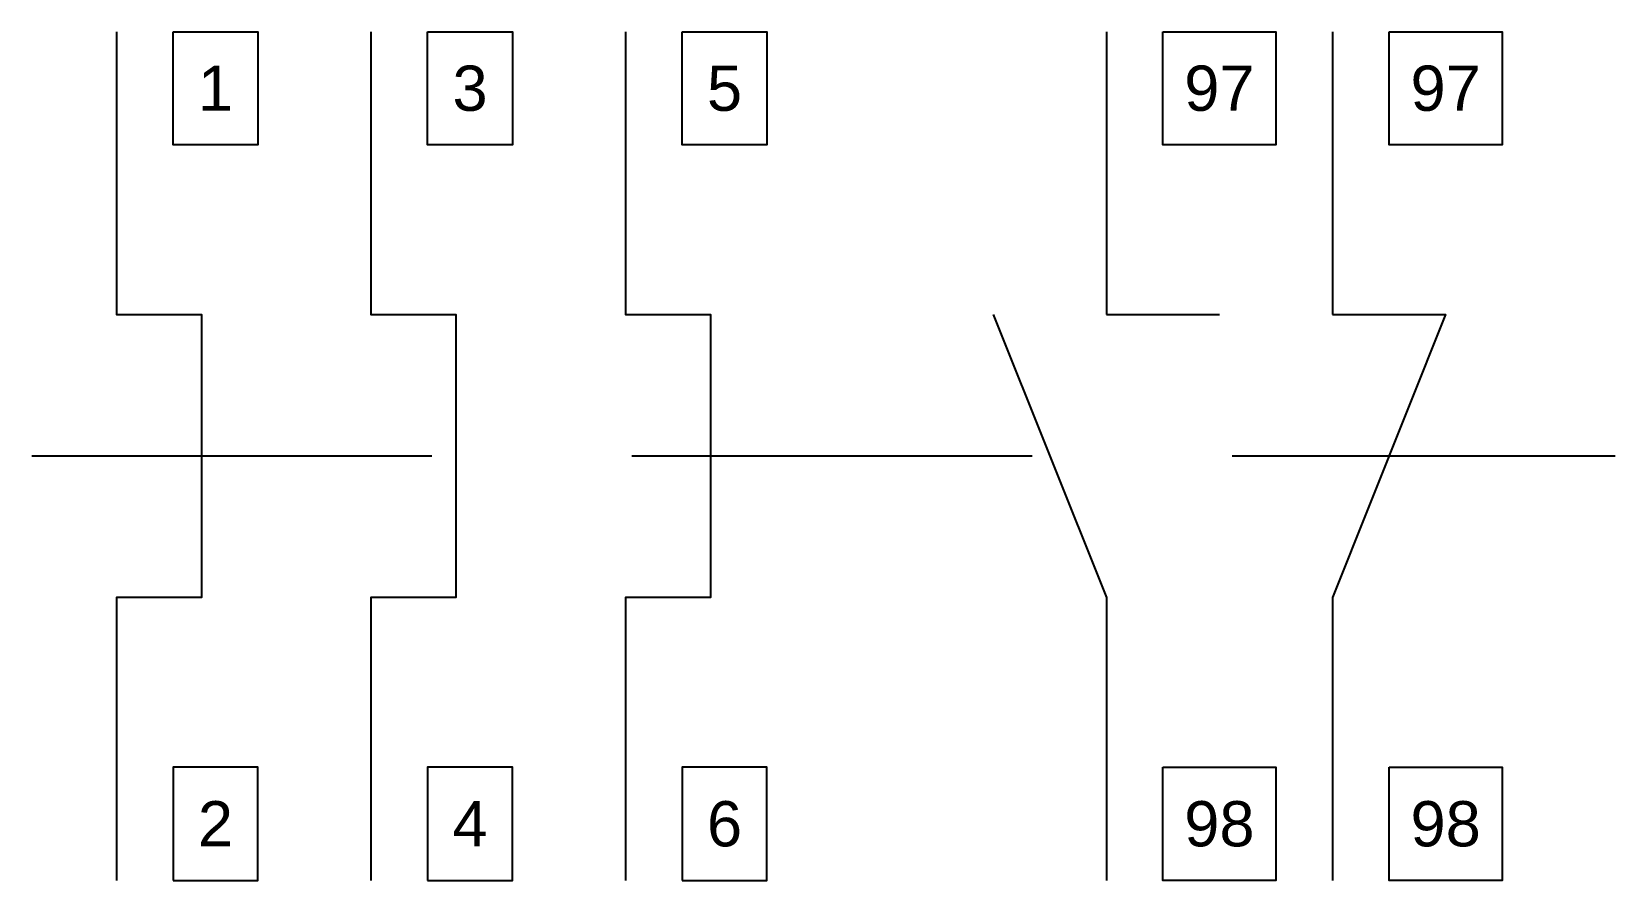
# Model space of a CAD drawing. Header units: centimetres. Extents: x -6233 to 67854, y 107 to 55669.
# Drawn here: x 3470 to 4727, y 2545 to 3218 of the extents above; entities that cross this region are included whole.
import ezdxf
from ezdxf.enums import TextEntityAlignment as Align

# ---------------------------------------------------------------- set-up
doc = ezdxf.new("R2010")
doc.units = ezdxf.units.CM
doc.header["$LTSCALE"] = 25.4
doc.linetypes.add('HIDDEN', pattern=[0.375, 0.25, -0.125])
doc.styles.get("Standard").update_dxf_attribs({"font": 'arial.ttf', "height": 25.4})

msp = doc.modelspace()

# ---------------------------------------------------------------- linework, layer by layer
at = {"ltscale": 50}
for p, q in [((4322.7, 3218.4), (4322.7, 2994.1)), ((4502.2, 3218.4), (4502.2, 2994.1)), ((4322.7, 2769.7), (4322.7, 2545.3)), ((4502.2, 2769.7), (4502.2, 2545.3))]:
    msp.add_line(p, q, dxfattribs=at)
at = {"linetype": 'HIDDEN', "ltscale": 50}
msp.add_line((3470.1, 2881.9), (4726.5, 2881.9), dxfattribs=at)
at = {"color": 1, "ltscale": 50}
for points in [[(3537.4, 3218.4), (3537.4, 2994.1), (3604.7, 2994.1), (3604.7, 2769.7), (3537.4, 2769.7), (3537.4, 2545.3)], [(3739.3, 3218.4), (3739.3, 2994.1), (3806.6, 2994.1), (3806.6, 2769.7), (3739.3, 2769.7), (3739.3, 2545.3)], [(3941.3, 3218.4), (3941.3, 2994.1), (4008.6, 2994.1), (4008.6, 2769.7), (3941.3, 2769.7), (3941.3, 2545.3)]]:
    msp.add_lwpolyline(points, dxfattribs=at)
at = {"ltscale": 50}
for points in [[(3582.3, 3218.4), (3649.6, 3218.4), (3649.6, 3128.7), (3582.3, 3128.7)], [(3784.2, 3218.4), (3851.5, 3218.4), (3851.5, 3128.7), (3784.2, 3128.7)], [(3986.1, 3218.4), (4053.4, 3218.4), (4053.4, 3128.7), (3986.1, 3128.7)], [(4367.5, 3218.4), (4457.3, 3218.4), (4457.3, 3128.7), (4367.5, 3128.7)], [(4547, 3218.4), (4636.8, 3218.4), (4636.8, 3128.7), (4547, 3128.7)], [(3582.3, 2545.3), (3649.6, 2545.3), (3649.6, 2635.1), (3582.3, 2635.1)], [(3784.2, 2545.3), (3851.5, 2545.3), (3851.5, 2635.1), (3784.2, 2635.1)], [(3986.1, 2545.3), (4053.4, 2545.3), (4053.4, 2635.1), (3986.1, 2635.1)], [(4367.5, 2635.1), (4457.3, 2635.1), (4457.3, 2545.3), (4367.5, 2545.3)], [(4547, 2635.1), (4636.8, 2635.1), (4636.8, 2545.3), (4547, 2545.3)]]:
    msp.add_lwpolyline(points, close=True, dxfattribs=at)
for points in [[(4232.9, 2994.1), (4322.7, 2769.7)], [(4322.7, 2994.1), (4412.4, 2994.1)], [(4502.2, 2994.1), (4591.9, 2994.1), (4502.2, 2769.7)]]:
    msp.add_lwpolyline(points, dxfattribs=at)

# ---------------------------------------------------------------- texts
at = {"ltscale": 500}
for s, p in [('1', (3615.9, 3173.6)), ('3', (3817.9, 3173.6)), ('5', (4019.8, 3173.6)), ('97', (4412.4, 3173.6)), ('97', (4591.9, 3173.6)), ('2', (3615.9, 2590.2)), ('4', (3817.9, 2590.2)), ('6', (4019.8, 2590.2)), ('98', (4412.4, 2590.2)), ('98', (4591.9, 2590.2))]:
    msp.add_text(s, height=35.9, dxfattribs=at).set_placement(p, align=Align.MIDDLE_CENTER)

doc.saveas('drawing.dxf')
